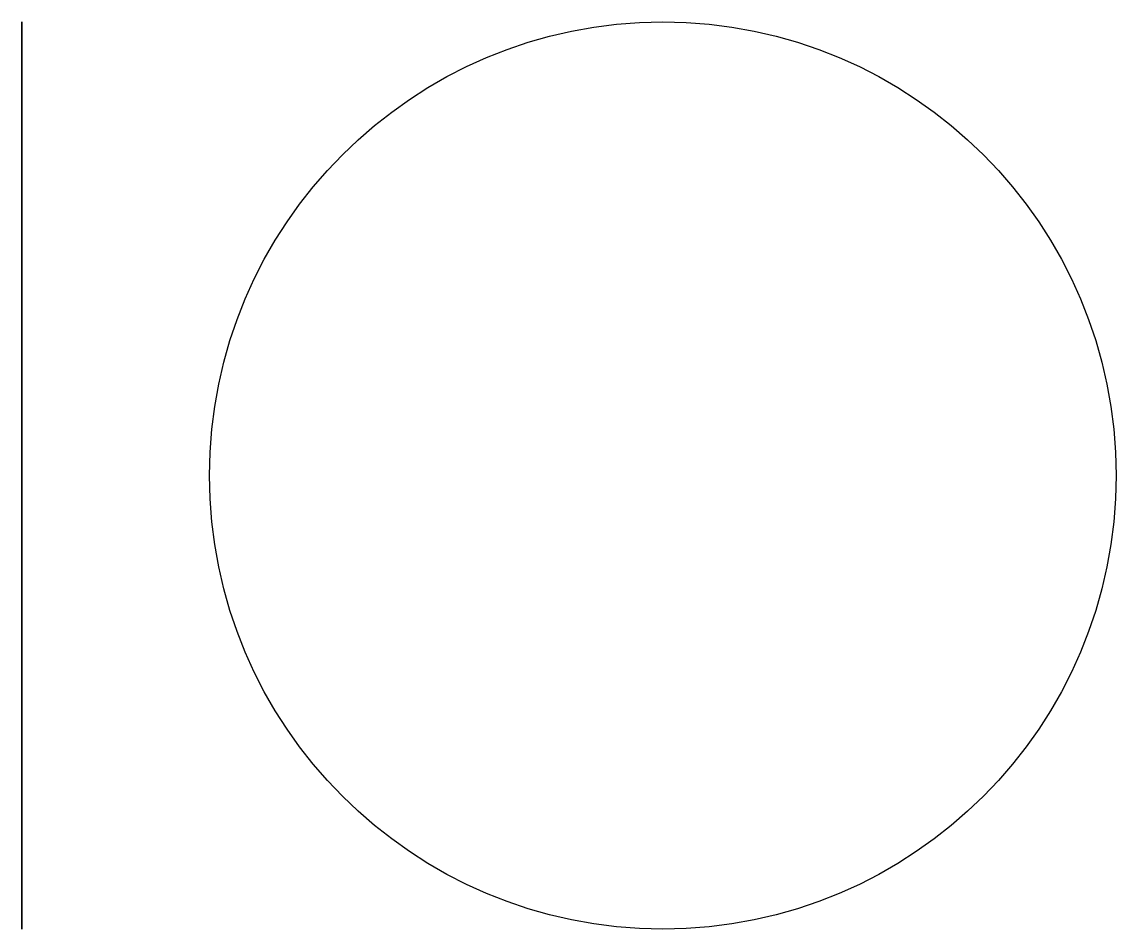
# Model space of a CAD drawing. Header units: millimetres. Extents: x 0 to 121, y -50 to 50.
import ezdxf

# ---------------------------------------------------------------- set-up
doc = ezdxf.new("R2010")
doc.units = ezdxf.units.MM
doc.header["$MEASUREMENT"] = 0

msp = doc.modelspace()

# ---------------------------------------------------------------- linework, layer by layer
at = {"extrusion": (-1, 0, 0)}
msp.add_circle((0, 50), 50, dxfattribs=at)
msp.add_circle((70.71, 0, 120.71), 50)

doc.saveas('drawing.dxf')
